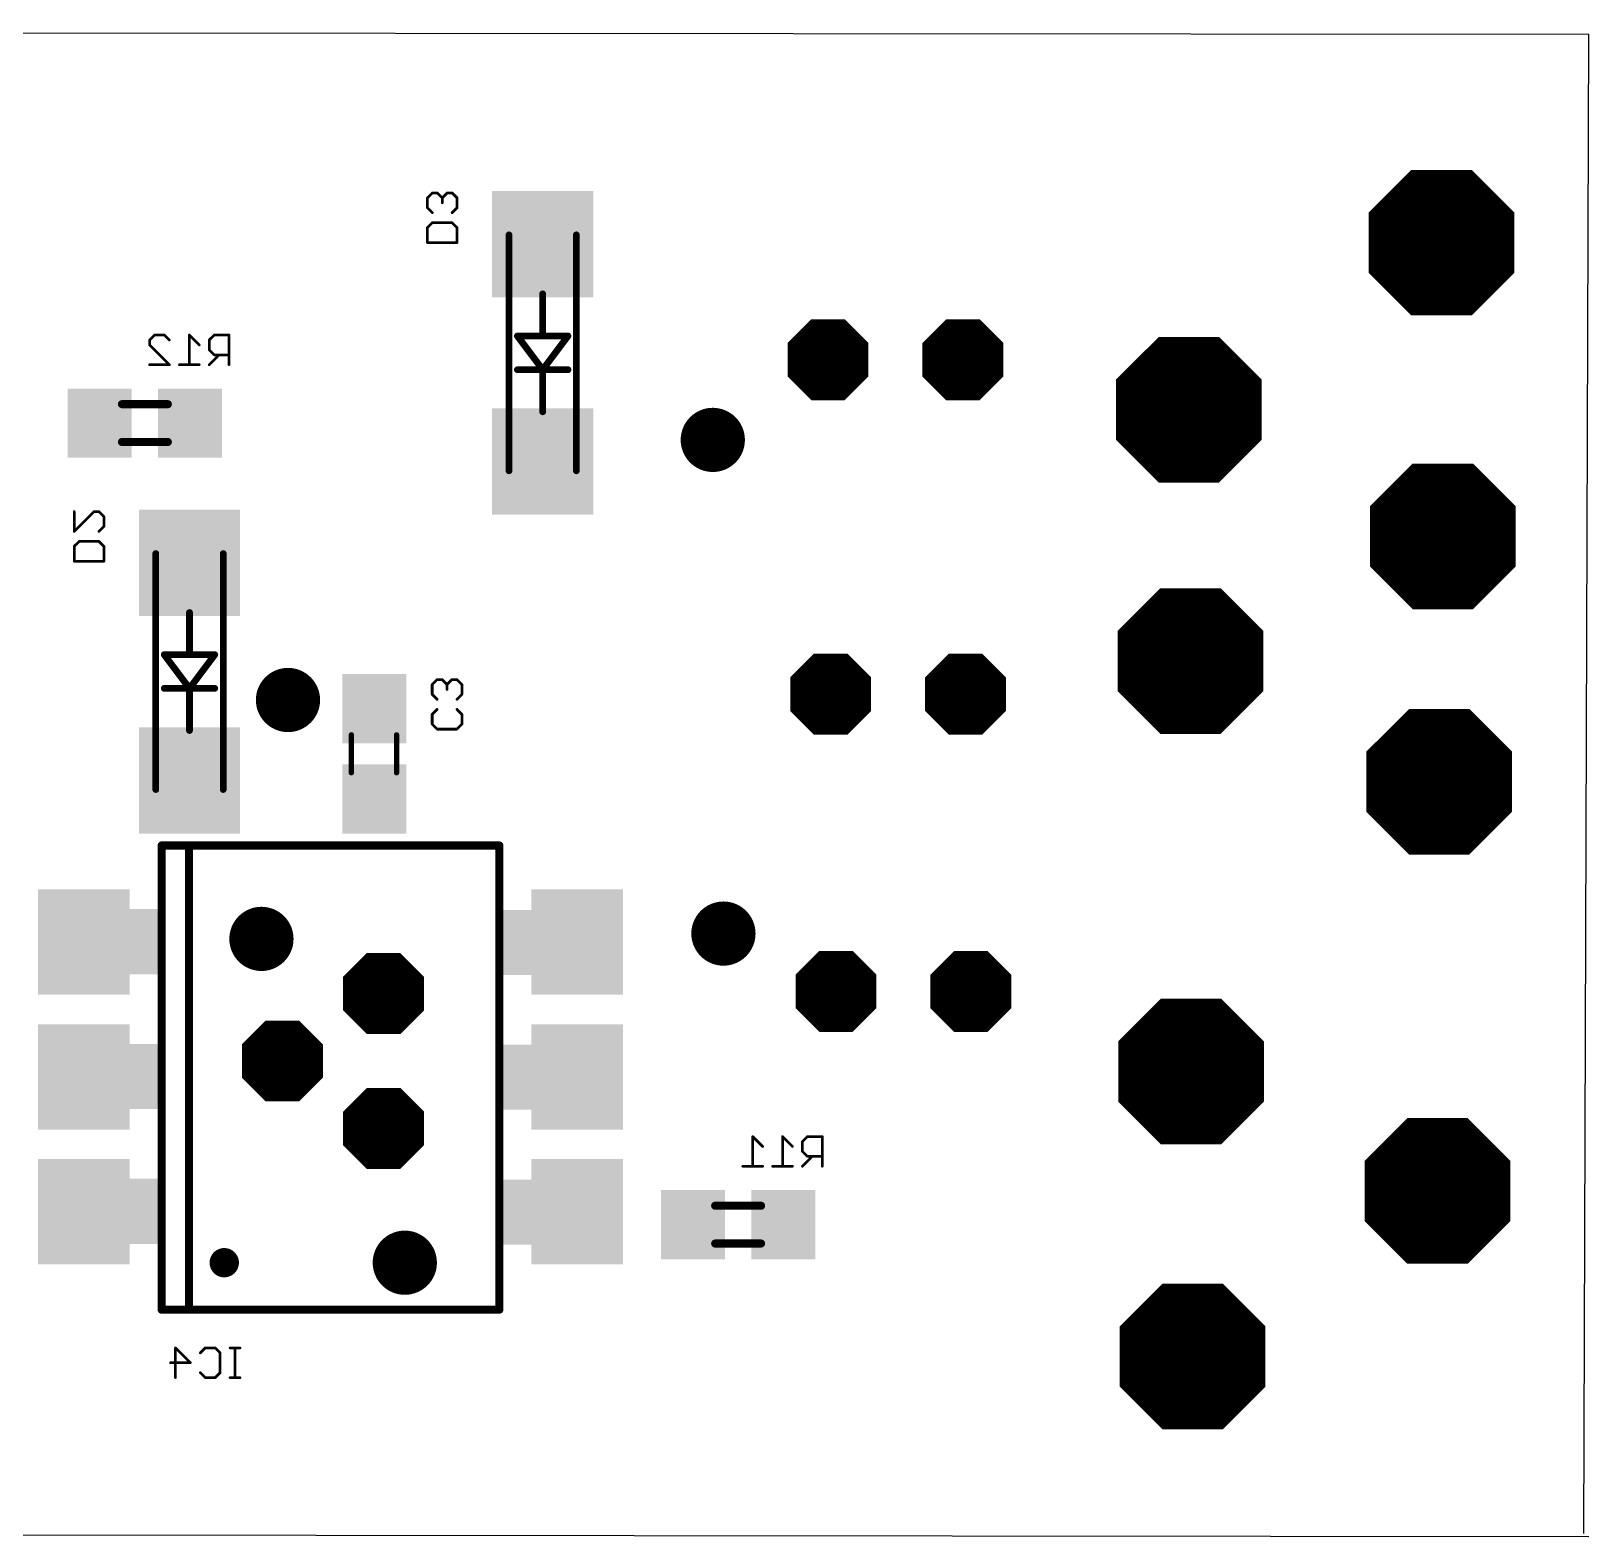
# Model space of a CAD drawing. Extents: x 0.6 to 66.7, y 0.1 to 28.5.
# Drawn here: x 37.32 to 66.66, y 0.1 to 28.46 of the extents above; entities that cross this region are included whole.
import ezdxf

# ---------------------------------------------------------------- set-up
doc = ezdxf.new("R2010")
doc.units = 0
for name, color, linetype in [('20', 7, 'CONTINUOUS'), ('22', 253, 'CONTINUOUS'), ('26', 253, 'CONTINUOUS'), ('30', 253, 'CONTINUOUS'), ('52', 253, 'CONTINUOUS')]:
    doc.layers.add(name, color=color, linetype=linetype)

# ---------------------------------------------------------------- blocks, each defined once
blk = doc.blocks.new('RECT')
blk.add_solid([(-0.5, -0.5), (0.5, -0.5), (-0.5, 0.5), (0.5, 0.5)])
blk = doc.blocks.new('OCTAGONP')
at = {"const_width": 0.5}
blk.add_lwpolyline([(-0.25, -0.1036), (-0.25, 0.1036), (-0.1036, 0.25), (0.1036, 0.25), (0.25, 0.1036), (0.25, -0.1036), (0.1036, -0.25), (-0.1036, -0.25), (-0.25, -0.1036), (-0.25, 0.1036)], dxfattribs=at)
blk = doc.blocks.new('ROUNDV')
at = {"const_width": 0.5}
blk.add_lwpolyline([(0, -0.25, 1), (0, 0.25, 1), (0, -0.25)], format="xyb", dxfattribs=at)

msp = doc.modelspace()

# ---------------------------------------------------------------- linework, layer by layer
at = {"layer": '20'}
for p, q in [((66.6573, 28.3955), (0.56, 28.46)), ((66.56, 0.16), (66.6573, 28.3955)), ((66.6573, 0.0955), (0.56, 0.16))]:
    msp.add_line(p, q, dxfattribs=at)
at = {"layer": '22'}
for points, const_width in [([(46.9883, 23.5113, 1), (46.9248, 23.5113)], 0.0635), ([(46.5057, 22.7366, 1), (46.4549, 22.6984)], 0.0635), ([(46.4803, 22.7492, 1), (46.4803, 22.6858)], 0.0635), ([(46.9248, 22.7175, 1), (46.9883, 22.7175)], 0.0635), ([(46.9566, 22.7492, 1), (46.9566, 22.6858)], 0.0635), ([(46.9566, 22.6858, 1), (46.9566, 22.7492)], 0.0635), ([(47.4583, 22.6984, 1), (47.4075, 22.7366)], 0.0635), ([(47.4329, 22.6858, 1), (47.4329, 22.7492)], 0.0635), ([(46.4803, 22.1142, 1), (46.4803, 22.0508)], 0.0635), ([(46.9883, 22.0825, 1), (46.9248, 22.0825)], 0.0635), ([(46.9566, 22.1142, 1), (46.9566, 22.0508)], 0.0635), ([(46.9312, 22.1016, 1), (46.982, 22.0634)], 0.0635), ([(46.9312, 22.0634, 1), (46.982, 22.1016)], 0.0635), ([(46.9566, 22.0508, 1), (46.9566, 22.1142)], 0.0635), ([(47.4329, 22.0508, 1), (47.4329, 22.1142)], 0.0635), ([(46.9248, 21.2887, 1), (46.9883, 21.2887)], 0.0635), ([(40.3374, 17.5078, 1), (40.2739, 17.5078)], 0.0635), ([(39.8547, 16.733, 1), (39.8039, 16.6949)], 0.0635), ([(39.8293, 16.7457, 1), (39.8293, 16.6822)], 0.0635), ([(40.3056, 16.7457, 1), (40.3056, 16.6822)], 0.0635), ([(40.2739, 16.714, 1), (40.3374, 16.714)], 0.0635), ([(40.3056, 16.6822, 1), (40.3056, 16.7457)], 0.0635), ([(40.8073, 16.6949, 1), (40.7565, 16.733)], 0.0635), ([(40.7819, 16.6822, 1), (40.7819, 16.7457)], 0.0635), ([(39.8293, 16.1107, 1), (39.8293, 16.0472)], 0.0635), ([(40.3056, 16.1107, 1), (40.3056, 16.0472)], 0.0635), ([(40.3374, 16.079, 1), (40.2739, 16.079)], 0.0635), ([(40.3056, 16.0472, 1), (40.3056, 16.1107)], 0.0635), ([(40.7819, 16.0472, 1), (40.7819, 16.1107)], 0.0635), ([(40.2802, 16.098, 1), (40.331, 16.0599)], 0.0635), ([(40.2802, 16.0599, 1), (40.331, 16.098)], 0.0635), ([(40.2739, 15.2852, 1), (40.3374, 15.2852)], 0.0635), ([(39.78, 13.1581, 1), (39.78, 13.0819)], 0.0762), ([(39.8181, 13.12, 1), (39.7419, 13.12)], 0.0762), ([(40.296, 13.1581, 1), (40.296, 13.0819)], 0.0762), ([(40.3341, 13.12, 1), (40.2579, 13.12)], 0.0762), ([(40.296, 13.0819, 1), (40.296, 13.1581)], 0.0762), ([(46.1781, 13.12, 1), (46.1019, 13.12)], 0.0762), ([(46.14, 13.0819, 1), (46.14, 13.1581)], 0.0762), ([(40.96, 5.122, 1), (40.96, 5.3981, 1), (40.96, 5.122)], 0.2761), ([(39.78, 4.4131, 1), (39.78, 4.3369)], 0.0762), ([(39.7419, 4.375, 1), (39.8181, 4.375)], 0.0762), ([(40.2579, 4.475, 1), (40.3341, 4.475)], 0.0762), ([(46.1019, 4.375, 1), (46.1781, 4.375)], 0.0762), ([(46.14, 4.3369, 1), (46.14, 4.4131)], 0.0762)]:
    msp.add_lwpolyline(points, format="xyb", dxfattribs=dict(at, const_width=const_width))
for points, const_width in [([(46.9566, 22.7175), (46.9566, 23.5113)], 0.127), ([(46.9566, 22.0825), (46.4803, 22.7175)], 0.127), ([(46.4803, 22.7175), (46.9566, 22.7175)], 0.127), ([(46.9566, 22.7175), (47.4329, 22.7175)], 0.127), ([(47.4329, 22.7175), (46.9566, 22.0825)], 0.127), ([(46.9566, 22.0825), (46.4803, 22.0825)], 0.127), ([(46.9566, 22.0825), (47.4329, 22.0825)], 0.127), ([(46.9566, 22.0825), (46.9566, 21.2887)], 0.127), ([(40.3056, 16.714), (40.3056, 17.5078)], 0.127), ([(40.3056, 16.079), (39.8293, 16.714)], 0.127), ([(39.8293, 16.714), (40.3056, 16.714)], 0.127), ([(40.3056, 16.714), (40.7819, 16.714)], 0.127), ([(40.7819, 16.714), (40.3056, 16.079)], 0.127), ([(40.3056, 16.079), (39.8293, 16.079)], 0.127), ([(40.3056, 16.079), (40.7819, 16.079)], 0.127), ([(40.3056, 16.079), (40.3056, 15.2852)], 0.127), ([(40.296, 13.12), (39.78, 13.12)], 0.1524), ([(39.78, 13.12), (39.78, 4.375)], 0.1524), ([(46.14, 13.12), (40.296, 13.12)], 0.1524), ([(40.296, 13.12), (40.296, 4.475)], 0.1524), ([(46.14, 4.375), (46.14, 13.12)], 0.1524), ([(39.78, 4.375), (46.14, 4.375)], 0.1524)]:
    msp.add_lwpolyline(points, dxfattribs=dict(at, const_width=const_width))
at = {"layer": '26', "const_width": 0.0508}
for points in [[(44.8781, 25.4119), (44.7849, 25.3187)], [(44.7849, 25.3187), (44.7849, 25.1323)], [(44.9713, 25.4119), (44.8781, 25.4119)], [(45.0645, 25.3187), (44.9713, 25.4119)], [(45.1577, 25.4119), (45.0645, 25.3187)], [(45.0645, 25.3187), (45.0645, 25.2255)], [(45.2509, 25.4119), (45.1577, 25.4119)], [(45.3441, 25.3187), (45.2509, 25.4119)], [(45.3441, 25.1323), (45.3441, 25.3187)], [(44.7849, 25.1323), (44.8781, 25.0391)], [(45.2509, 25.0391), (45.3441, 25.1323)], [(44.7849, 24.7574), (44.8781, 24.8506)], [(44.7849, 24.4778), (44.7849, 24.7574)], [(44.8781, 24.8506), (45.2509, 24.8506)], [(45.2509, 24.8506), (45.3441, 24.7574)], [(45.3441, 24.7574), (45.3441, 24.4778)], [(45.3441, 24.4778), (44.7849, 24.4778)], [(39.5543, 22.6415), (39.6475, 22.7347)], [(39.5543, 22.5483), (39.5543, 22.6415)], [(39.6475, 22.7347), (39.8339, 22.7347)], [(39.8339, 22.7347), (39.9271, 22.6415)], [(40.4884, 22.5483), (40.302, 22.7347)], [(40.302, 22.7347), (40.302, 22.1754)], [(40.7701, 22.7347), (40.6769, 22.6415)], [(40.6769, 22.6415), (40.6769, 22.4551)], [(41.0497, 22.7347), (40.7701, 22.7347)], [(41.0497, 22.1754), (41.0497, 22.7347)], [(39.9271, 22.1754), (39.5543, 22.5483)], [(40.6769, 22.4551), (40.7701, 22.3618)], [(40.8633, 22.3618), (40.6769, 22.1754)], [(40.7701, 22.3618), (41.0497, 22.3618)], [(39.5543, 22.1754), (39.9271, 22.1754)], [(40.4884, 22.1754), (40.1156, 22.1754)], [(38.1339, 19.4084), (38.1339, 19.0356)], [(38.1339, 19.0356), (38.5068, 19.4084)], [(38.5068, 19.4084), (38.6, 19.4084)], [(38.6, 19.4084), (38.6932, 19.3152)], [(38.6932, 19.1288), (38.6, 19.0356)], [(38.6932, 19.3152), (38.6932, 19.1288)], [(38.1339, 18.7539), (38.2272, 18.8471)], [(38.1339, 18.4743), (38.1339, 18.7539)], [(38.2272, 18.8471), (38.6, 18.8471)], [(38.6, 18.8471), (38.6932, 18.7539)], [(38.6932, 18.7539), (38.6932, 18.4743)], [(38.6932, 18.4743), (38.1339, 18.4743)], [(44.9687, 16.2451), (44.8755, 16.1518)], [(44.8755, 16.1518), (44.8755, 15.9654)], [(45.0619, 16.2451), (44.9687, 16.2451)], [(45.1551, 16.1518), (45.0619, 16.2451)], [(45.2483, 16.2451), (45.1551, 16.1518)], [(45.1551, 16.1518), (45.1551, 16.0586)], [(45.3415, 16.2451), (45.2483, 16.2451)], [(45.4348, 16.1518), (45.3415, 16.2451)], [(45.4348, 15.9654), (45.4348, 16.1518)], [(44.8755, 15.9654), (44.9687, 15.8722)], [(45.3415, 15.8722), (45.4348, 15.9654)], [(44.8755, 15.5905), (44.9687, 15.6837)], [(44.8755, 15.4041), (44.8755, 15.5905)], [(45.3415, 15.6837), (45.4348, 15.5905)], [(45.4348, 15.5905), (45.4348, 15.4041)], [(44.9687, 15.3109), (44.8755, 15.4041)], [(45.3415, 15.3109), (44.9687, 15.3109)], [(45.4348, 15.4041), (45.3415, 15.3109)], [(51.0982, 7.4491), (50.9117, 7.6355)], [(50.9117, 7.6355), (50.9117, 7.0762)], [(51.6595, 7.4491), (51.473, 7.6355)], [(51.473, 7.6355), (51.473, 7.0762)], [(51.9411, 7.6355), (51.8479, 7.5423)], [(52.2208, 7.6355), (51.9411, 7.6355)], [(52.2208, 7.0762), (52.2208, 7.6355)], [(51.8479, 7.5423), (51.8479, 7.3558)], [(51.8479, 7.3558), (51.9411, 7.2626)], [(51.0982, 7.0762), (50.7253, 7.0762)], [(51.6595, 7.0762), (51.2866, 7.0762)], [(52.0344, 7.2626), (51.8479, 7.0762)], [(51.9411, 7.2626), (52.2208, 7.2626)], [(40.0413, 3.0958), (40.0413, 3.6551)], [(40.0413, 3.6551), (40.3209, 3.3754)], [(40.5094, 3.5619), (40.6026, 3.6551)], [(40.6026, 3.6551), (40.789, 3.6551)], [(40.789, 3.6551), (40.8822, 3.5619)], [(40.8822, 3.5619), (40.8822, 3.189)], [(41.2564, 3.6551), (41.07, 3.6551)], [(41.1632, 3.0958), (41.1632, 3.6551)], [(40.3209, 3.3754), (39.9481, 3.3754)], [(40.6026, 3.0958), (40.5094, 3.189)], [(40.789, 3.0958), (40.6026, 3.0958)], [(40.8822, 3.189), (40.789, 3.0958)], [(41.2564, 3.0958), (41.07, 3.0958)]]:
    msp.add_lwpolyline(points, dxfattribs=at)
at = {"layer": '26', "const_width": 0.0254}
for points in [[(44.7976, 25.3187, 1), (44.7722, 25.3187)], [(44.7759, 25.3277, 1), (44.7938, 25.3097)], [(44.8781, 25.4246, 1), (44.8781, 25.3992)], [(44.8871, 25.403, 1), (44.8691, 25.4209)], [(44.9803, 25.4209, 1), (44.9623, 25.403)], [(44.9713, 25.3992, 1), (44.9713, 25.4246)], [(45.0772, 25.3187, 1), (45.0518, 25.3187)], [(45.0555, 25.3277, 1), (45.0735, 25.3097)], [(45.0518, 25.2255, 1), (45.0772, 25.2255)], [(45.0555, 25.3097, 1), (45.0735, 25.3277)], [(45.1577, 25.4246, 1), (45.1577, 25.3992)], [(45.1667, 25.403, 1), (45.1487, 25.4209)], [(45.2599, 25.4209, 1), (45.242, 25.403)], [(45.2509, 25.3992, 1), (45.2509, 25.4246)], [(45.3568, 25.3187, 1), (45.3314, 25.3187)], [(45.3352, 25.3097, 1), (45.3531, 25.3277)], [(44.7938, 25.1413, 1), (44.7759, 25.1233)], [(44.7722, 25.1323, 1), (44.7976, 25.1323)], [(44.8691, 25.0301, 1), (44.8871, 25.0481)], [(45.242, 25.0481, 1), (45.2599, 25.0301)], [(45.3314, 25.1323, 1), (45.3568, 25.1323)], [(45.3531, 25.1233, 1), (45.3352, 25.1413)], [(44.7976, 24.7574, 1), (44.7722, 24.7574)], [(44.7759, 24.7664, 1), (44.7938, 24.7484)], [(44.8781, 24.8633, 1), (44.8781, 24.8379)], [(44.8871, 24.8416, 1), (44.8691, 24.8596)], [(45.2599, 24.8596, 1), (45.242, 24.8416)], [(45.2509, 24.8379, 1), (45.2509, 24.8633)], [(45.3568, 24.7574, 1), (45.3314, 24.7574)], [(45.3352, 24.7484, 1), (45.3531, 24.7664)], [(44.7849, 24.4905, 1), (44.7849, 24.4651)], [(44.7722, 24.4778, 1), (44.7976, 24.4778)], [(45.3314, 24.4778, 1), (45.3568, 24.4778)], [(45.3441, 24.4651, 1), (45.3441, 24.4905)], [(39.567, 22.6415, 1), (39.5416, 22.6415)], [(39.5453, 22.6505, 1), (39.5632, 22.6325)], [(39.6475, 22.7474, 1), (39.6475, 22.722)], [(39.6565, 22.7257, 1), (39.6385, 22.7437)], [(39.8429, 22.7437, 1), (39.8249, 22.7257)], [(39.8339, 22.722, 1), (39.8339, 22.7474)], [(39.9181, 22.6325, 1), (39.9361, 22.6505)], [(40.311, 22.7437, 1), (40.293, 22.7257)], [(40.3147, 22.7347, 1), (40.2893, 22.7347)], [(40.6896, 22.6415, 1), (40.6642, 22.6415)], [(40.6679, 22.6505, 1), (40.6859, 22.6325)], [(40.7701, 22.7474, 1), (40.7701, 22.722)], [(40.7791, 22.7257, 1), (40.7611, 22.7437)], [(41.0624, 22.7347, 1), (41.037, 22.7347)], [(41.0497, 22.722, 1), (41.0497, 22.7474)], [(39.5632, 22.5572, 1), (39.5453, 22.5393)], [(39.5416, 22.5483, 1), (39.567, 22.5483)], [(40.4794, 22.5393, 1), (40.4974, 22.5572)], [(40.6859, 22.464, 1), (40.6679, 22.4461)], [(40.6642, 22.4551, 1), (40.6896, 22.4551)], [(40.7701, 22.3745, 1), (40.7701, 22.3491)], [(40.7611, 22.3529, 1), (40.7791, 22.3708)], [(40.8723, 22.3529, 1), (40.8543, 22.3708)], [(41.0497, 22.3491, 1), (41.0497, 22.3745)], [(39.5543, 22.1881, 1), (39.5543, 22.1627)], [(39.9181, 22.1664, 1), (39.9361, 22.1844)], [(39.9271, 22.1627, 1), (39.9271, 22.1881)], [(40.1156, 22.1881, 1), (40.1156, 22.1627)], [(40.2893, 22.1754, 1), (40.3147, 22.1754)], [(40.4884, 22.1627, 1), (40.4884, 22.1881)], [(40.6679, 22.1844, 1), (40.6859, 22.1664)], [(41.037, 22.1754, 1), (41.0624, 22.1754)], [(38.1466, 19.4084, 1), (38.1212, 19.4084)], [(38.5068, 19.4211, 1), (38.5068, 19.3957)], [(38.5158, 19.3994, 1), (38.4978, 19.4174)], [(38.609, 19.4174, 1), (38.591, 19.3994)], [(38.6, 19.3957, 1), (38.6, 19.4211)], [(38.7059, 19.3152, 1), (38.6805, 19.3152)], [(38.6805, 19.1288, 1), (38.7059, 19.1288)], [(38.6842, 19.3062, 1), (38.7022, 19.3242)], [(38.7022, 19.1198, 1), (38.6842, 19.1378)], [(38.1212, 19.0356, 1), (38.1466, 19.0356)], [(38.1466, 18.7539, 1), (38.1212, 18.7539)], [(38.125, 19.0446, 1), (38.1429, 19.0266)], [(38.125, 18.7629, 1), (38.1429, 18.7449)], [(38.2272, 18.8598, 1), (38.2272, 18.8344)], [(38.2361, 18.8381, 1), (38.2182, 18.8561)], [(38.591, 19.0446, 1), (38.609, 19.0266)], [(38.609, 18.8561, 1), (38.591, 18.8381)], [(38.6, 18.8344, 1), (38.6, 18.8598)], [(38.7059, 18.7539, 1), (38.6805, 18.7539)], [(38.6842, 18.7449, 1), (38.7022, 18.7629)], [(38.1339, 18.487, 1), (38.1339, 18.4616)], [(38.1212, 18.4743, 1), (38.1466, 18.4743)], [(38.6805, 18.4743, 1), (38.7059, 18.4743)], [(38.6932, 18.4616, 1), (38.6932, 18.487)], [(44.8882, 16.1518, 1), (44.8628, 16.1518)], [(44.8665, 16.1608, 1), (44.8845, 16.1429)], [(44.9687, 16.2578, 1), (44.9687, 16.2324)], [(44.9777, 16.2361, 1), (44.9597, 16.254)], [(45.0709, 16.254, 1), (45.0529, 16.2361)], [(45.0619, 16.2324, 1), (45.0619, 16.2578)], [(45.1678, 16.1518, 1), (45.1424, 16.1518)], [(45.1461, 16.1608, 1), (45.1641, 16.1429)], [(45.1461, 16.1429, 1), (45.1641, 16.1608)], [(45.2483, 16.2578, 1), (45.2483, 16.2324)], [(45.2573, 16.2361, 1), (45.2394, 16.254)], [(45.3505, 16.254, 1), (45.3326, 16.2361)], [(45.3415, 16.2324, 1), (45.3415, 16.2578)], [(45.4475, 16.1518, 1), (45.4221, 16.1518)], [(45.4258, 16.1429, 1), (45.4437, 16.1608)], [(44.8845, 15.9744, 1), (44.8665, 15.9564)], [(44.8628, 15.9654, 1), (44.8882, 15.9654)], [(44.9597, 15.8632, 1), (44.9777, 15.8812)], [(45.1424, 16.0586, 1), (45.1678, 16.0586)], [(45.3326, 15.8812, 1), (45.3505, 15.8632)], [(45.4221, 15.9654, 1), (45.4475, 15.9654)], [(45.4437, 15.9564, 1), (45.4258, 15.9744)], [(44.8882, 15.5905, 1), (44.8628, 15.5905)], [(44.8665, 15.5995, 1), (44.8845, 15.5816)], [(44.9777, 15.6748, 1), (44.9597, 15.6927)], [(45.3505, 15.6927, 1), (45.3326, 15.6748)], [(45.4475, 15.5905, 1), (45.4221, 15.5905)], [(45.4258, 15.5816, 1), (45.4437, 15.5995)], [(44.8845, 15.4131, 1), (44.8665, 15.3951)], [(44.8628, 15.4041, 1), (44.8882, 15.4041)], [(44.9687, 15.3236, 1), (44.9687, 15.2982)], [(44.9597, 15.3019, 1), (44.9777, 15.3199)], [(45.3326, 15.3199, 1), (45.3505, 15.3019)], [(45.3415, 15.2982, 1), (45.3415, 15.3236)], [(45.4221, 15.4041, 1), (45.4475, 15.4041)], [(45.4437, 15.3951, 1), (45.4258, 15.4131)], [(50.9244, 7.6355, 1), (50.899, 7.6355)], [(50.9207, 7.6445, 1), (50.9028, 7.6265)], [(51.4857, 7.6355, 1), (51.4603, 7.6355)], [(51.482, 7.6445, 1), (51.4641, 7.6265)], [(51.9411, 7.6482, 1), (51.9411, 7.6228)], [(51.9501, 7.6265, 1), (51.9322, 7.6445)], [(52.2335, 7.6355, 1), (52.2081, 7.6355)], [(52.2208, 7.6228, 1), (52.2208, 7.6482)], [(51.0892, 7.4401, 1), (51.1071, 7.458)], [(51.6505, 7.4401, 1), (51.6684, 7.458)], [(51.8606, 7.5423, 1), (51.8352, 7.5423)], [(51.8389, 7.5512, 1), (51.8569, 7.5333)], [(51.8569, 7.3648, 1), (51.8389, 7.3469)], [(51.8352, 7.3558, 1), (51.8606, 7.3558)], [(50.7253, 7.0889, 1), (50.7253, 7.0635)], [(50.899, 7.0762, 1), (50.9244, 7.0762)], [(51.0982, 7.0635, 1), (51.0982, 7.0889)], [(51.2866, 7.0889, 1), (51.2866, 7.0635)], [(51.4603, 7.0762, 1), (51.4857, 7.0762)], [(51.6595, 7.0635, 1), (51.6595, 7.0889)], [(51.8389, 7.0852, 1), (51.8569, 7.0672)], [(51.9411, 7.2753, 1), (51.9411, 7.2499)], [(51.9322, 7.2537, 1), (51.9501, 7.2716)], [(52.0433, 7.2537, 1), (52.0254, 7.2716)], [(52.2081, 7.0762, 1), (52.2335, 7.0762)], [(52.2208, 7.2499, 1), (52.2208, 7.2753)], [(40.054, 3.6551, 1), (40.0286, 3.6551)], [(40.0503, 3.6641, 1), (40.0323, 3.6461)], [(40.5004, 3.5708, 1), (40.5184, 3.5529)], [(40.6026, 3.6678, 1), (40.6026, 3.6424)], [(40.6116, 3.6461, 1), (40.5936, 3.6641)], [(40.798, 3.6641, 1), (40.78, 3.6461)], [(40.789, 3.6424, 1), (40.789, 3.6678)], [(40.8949, 3.5619, 1), (40.8695, 3.5619)], [(40.8732, 3.5529, 1), (40.8912, 3.5708)], [(41.07, 3.6678, 1), (41.07, 3.6424)], [(41.1759, 3.6551, 1), (41.1505, 3.6551)], [(41.2564, 3.6424, 1), (41.2564, 3.6678)], [(39.9481, 3.3881, 1), (39.9481, 3.3627)], [(40.3119, 3.3665, 1), (40.3299, 3.3844)], [(40.3209, 3.3627, 1), (40.3209, 3.3881)], [(40.0286, 3.0958, 1), (40.054, 3.0958)], [(40.5184, 3.198, 1), (40.5004, 3.18)], [(40.6026, 3.1085, 1), (40.6026, 3.0831)], [(40.5936, 3.0868, 1), (40.6116, 3.1048)], [(40.78, 3.1048, 1), (40.798, 3.0868)], [(40.789, 3.0831, 1), (40.789, 3.1085)], [(40.8695, 3.189, 1), (40.8949, 3.189)], [(40.8912, 3.18, 1), (40.8732, 3.198)], [(41.07, 3.1085, 1), (41.07, 3.0831)], [(41.1505, 3.0958, 1), (41.1759, 3.0958)], [(41.2564, 3.0831, 1), (41.2564, 3.1085)]]:
    msp.add_lwpolyline(points, format="xyb", dxfattribs=at)
at = {"layer": '52'}
for points, const_width in [([(46.3533, 24.6225, 1), (46.2898, 24.6225)], 0.0635), ([(47.6233, 24.6225, 1), (47.5598, 24.6225)], 0.0635), ([(39.0336, 21.4706, 1), (39.0336, 21.3944)], 0.0762), ([(39.8976, 21.3944, 1), (39.8976, 21.4706)], 0.0762), ([(39.0336, 20.7586, 1), (39.0336, 20.6824)], 0.0762), ([(39.8976, 20.6824, 1), (39.8976, 20.7586)], 0.0762), ([(46.2898, 20.1775, 1), (46.3533, 20.1775)], 0.0635), ([(47.5598, 20.1775, 1), (47.6233, 20.1775)], 0.0635), ([(39.7024, 18.619, 1), (39.6389, 18.619)], 0.0635), ([(40.9724, 18.619, 1), (40.9089, 18.619)], 0.0635), ([(43.379, 15.2025, 1), (43.3282, 15.2025)], 0.0508), ([(44.23, 15.2025, 1), (44.1792, 15.2025)], 0.0508), ([(43.3282, 14.4905, 1), (43.379, 14.4905)], 0.0508), ([(44.1792, 14.4905, 1), (44.23, 14.4905)], 0.0508), ([(39.6389, 14.174, 1), (39.7024, 14.174)], 0.0635), ([(40.9089, 14.174, 1), (40.9724, 14.174)], 0.0635), ([(50.2047, 6.3714, 1), (50.2047, 6.2952)], 0.0762), ([(51.0687, 6.2952, 1), (51.0687, 6.3714)], 0.0762), ([(50.2047, 5.6594, 1), (50.2047, 5.5832)], 0.0762), ([(51.0687, 5.5832, 1), (51.0687, 5.6594)], 0.0762)]:
    msp.add_lwpolyline(points, format="xyb", dxfattribs=dict(at, const_width=const_width))
for points, const_width in [([(46.3216, 24.6225), (46.3216, 20.1775)], 0.127), ([(47.5916, 24.6225), (47.5916, 20.1775)], 0.127), ([(39.0336, 21.4325), (39.8976, 21.4325)], 0.1524), ([(39.8976, 20.7205), (39.0336, 20.7205)], 0.1524), ([(39.6706, 18.619), (39.6706, 14.174)], 0.127), ([(40.9406, 18.619), (40.9406, 14.174)], 0.127), ([(43.3536, 15.2025), (43.3536, 14.4905)], 0.1016), ([(44.2046, 15.2025), (44.2046, 14.4905)], 0.1016), ([(50.2047, 6.3333), (51.0687, 6.3333)], 0.1524), ([(51.0687, 5.6213), (50.2047, 5.6213)], 0.1524)]:
    msp.add_lwpolyline(points, dxfattribs=dict(at, const_width=const_width))

# ---------------------------------------------------------------- block references
at = {"layer": '30'}
for name, p, xscale, yscale, rotation in [('OCTAGONP', (63.8823, 24.4756), 2.7432, 2.7432, 180), ('RECT', (46.9566, 24.45), 2.0032, 1.9032, 270), ('OCTAGONP', (59.1261, 21.3281), 2.7432, 2.7432, 180), ('RECT', (38.6156, 21.0765), 1.2032, 1.3032, 180), ('RECT', (40.3156, 21.0765), 1.2032, 1.3032, 180), ('RECT', (46.9566, 20.35), 2.0032, 1.9032, 270), ('OCTAGONP', (63.9075, 18.9412), 2.7432, 2.7432, 180), ('RECT', (40.3056, 18.4465), 2.0032, 1.9032, 270), ('OCTAGONP', (59.1544, 16.5938), 2.7432, 2.7432, 180), ('RECT', (43.7856, 15.6965), 1.3032, 1.2032, 270), ('OCTAGONP', (63.8407, 14.3207), 2.7432, 2.7432, 180), ('RECT', (40.3056, 14.3465), 2.0032, 1.9032, 270), ('RECT', (43.7856, 13.9965), 1.3032, 1.2032, 270), ('RECT', (38.315, 11.3), 1.9832, 1.7232, 90), ('RECT', (47.605, 11.3), 1.9832, 1.7232, 270), ('OCTAGONP', (43.96, 10.33), 1.524, 1.524, 90), ('OCTAGONP', (59.1655, 8.8624), 2.7432, 2.7432, 180), ('RECT', (38.315, 8.76), 1.9832, 1.7232, 90), ('OCTAGONP', (42.055, 9.06), 1.524, 1.524, 90), ('RECT', (47.605, 8.76), 1.9832, 1.7232, 270), ('OCTAGONP', (43.96, 7.79), 1.524, 1.524, 90), ('OCTAGONP', (63.8072, 6.6126), 2.7432, 2.7432, 180), ('RECT', (38.315, 6.22), 1.9832, 1.7232, 90), ('RECT', (47.605, 6.22), 1.9832, 1.7232, 270), ('RECT', (49.7867, 5.9773), 1.2032, 1.3032, 180), ('RECT', (51.4867, 5.9773), 1.2032, 1.3032, 180), ('OCTAGONP', (59.1954, 3.493), 2.7432, 2.7432, 180)]:
    msp.add_blockref(name, p, dxfattribs=dict(at, xscale=xscale, yscale=yscale, rotation=rotation))
for name, p, xscale, yscale in [('OCTAGONP', (52.33, 22.27), 1.524, 1.524), ('OCTAGONP', (54.87, 22.27), 1.524, 1.524), ('ROUNDV', (50.16, 20.76), 1.2096, 1.2096), ('OCTAGONP', (52.38, 15.97), 1.524, 1.524), ('OCTAGONP', (54.92, 15.97), 1.524, 1.524), ('ROUNDV', (42.16, 15.86), 1.2096, 1.2096), ('ROUNDV', (50.36, 11.46), 1.2096, 1.2096), ('ROUNDV', (41.66, 11.36), 1.2096, 1.2096), ('OCTAGONP', (52.48, 10.37), 1.524, 1.524), ('OCTAGONP', (55.02, 10.37), 1.524, 1.524), ('ROUNDV', (44.36, 5.26), 1.2096, 1.2096)]:
    msp.add_blockref(name, p, dxfattribs=dict(at, xscale=xscale, yscale=yscale))
at = {"layer": '52'}
for p, xscale, yscale, rotation in [((46.9566, 24.3844), 0.7938, 1.27, 270), ((38.8306, 21.0765), 0.4064, 0.8636, 180), ((40.1006, 21.0765), 0.4064, 0.8636, 180), ((46.9566, 20.4156), 0.7938, 1.27, 270), ((40.3056, 18.3809), 0.7938, 1.27, 270), ((43.7805, 15.4346), 0.5001, 0.95, 270), ((40.3056, 14.4121), 0.7938, 1.27, 270), ((43.7805, 14.2662), 0.5001, 0.95, 270), ((38.885, 11.3075), 1.225, 1.75, 90), ((47.035, 11.2925), 1.225, 1.75, 270), ((38.885, 8.7675), 1.225, 1.75, 90), ((47.035, 8.7525), 1.225, 1.75, 270), ((38.885, 6.2275), 1.225, 1.75, 90), ((47.035, 6.2125), 1.225, 1.75, 270), ((50.0017, 5.9773), 0.4064, 0.8636, 180), ((51.2717, 5.9773), 0.4064, 0.8636, 180)]:
    msp.add_blockref('RECT', p, dxfattribs=dict(at, xscale=xscale, yscale=yscale, rotation=rotation))

doc.saveas('drawing.dxf')
